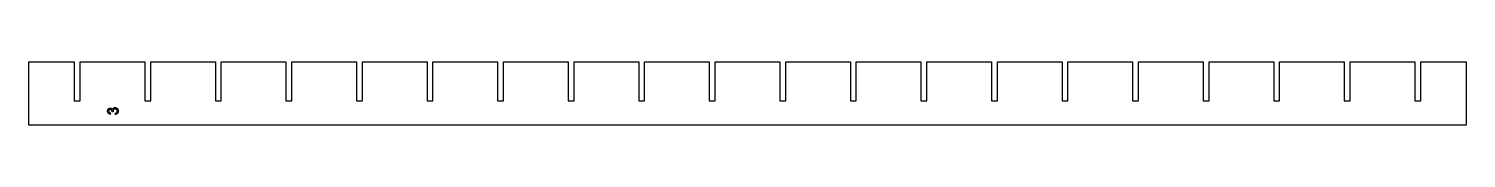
# Model space of a CAD drawing. Header units: millimetres. Extents: x -489 to 0, y -22 to 0.
import ezdxf

# ---------------------------------------------------------------- set-up
doc = ezdxf.new("R2010")
doc.units = ezdxf.units.MM
doc.layers.get('0').update_dxf_attribs({"linetype": 'CONTINUOUS'})

msp = doc.modelspace()

# ---------------------------------------------------------------- linework, layer by layer
for p, q in [((-461.17, -17.4), (-461.25, -17.84)), ((-460.28, -17.01), (-460.66, -16.97)), ((-459.53, -17.88), (-459.59, -17.44))]:
    msp.add_line(p, q)
msp.add_lwpolyline([(0, -21.5), (-489, -21.5), (-489, 0), (-473.5, 0), (-473.5, -13.25), (-471.5, -13.25), (-471.5, 0), (-449.5, 0), (-449.5, -13.25), (-447.5, -13.25), (-447.5, 0), (-425.5, 0), (-425.5, -13.25), (-423.5, -13.25), (-423.5, 0), (-401.5, 0), (-401.5, -13.25), (-399.5, -13.25), (-399.5, 0), (-377.5, 0), (-377.5, -13.25), (-375.5, -13.25), (-375.5, 0), (-353.5, 0), (-353.5, -13.25), (-351.5, -13.25), (-351.5, 0), (-329.5, 0), (-329.5, -13.25), (-327.5, -13.25), (-327.5, 0), (-305.5, 0), (-305.5, -13.25), (-303.5, -13.25), (-303.5, 0), (-281.5, 0), (-281.5, -13.25), (-279.5, -13.25), (-279.5, 0), (-257.5, 0), (-257.5, -13.25), (-255.5, -13.25), (-255.5, 0), (-233.5, 0), (-233.5, -13.25), (-231.5, -13.25), (-231.5, 0), (-209.5, 0), (-209.5, -13.25), (-207.5, -13.25), (-207.5, 0), (-185.5, 0), (-185.5, -13.25), (-183.5, -13.25), (-183.5, 0), (-161.5, 0), (-161.5, -13.25), (-159.5, -13.25), (-159.5, 0), (-137.5, 0), (-137.5, -13.25), (-135.5, -13.25), (-135.5, 0), (-113.5, 0), (-113.5, -13.25), (-111.5, -13.25), (-111.5, 0), (-89.5, 0), (-89.5, -13.25), (-87.5, -13.25), (-87.5, 0), (-65.5, 0), (-65.5, -13.25), (-63.5, -13.25), (-63.5, 0), (-41.5, 0), (-41.5, -13.25), (-39.5, -13.25), (-39.5, 0), (-17.5, 0), (-17.5, -13.25), (-15.5, -13.25), (-15.5, 0), (0, 0)], close=True)
for points, knots in [([(-462.18, -16.76), (-462.17, -16.67), (-462.16, -16.48), (-462.09, -16.31), (-462.05, -16.22)], [0, 0, 0, 0, 0.02831224, 0.05579835, 0.05579835, 0.05579835, 0.05579835]), ([(-461.93, -17.47), (-462, -17.37), (-462.15, -17.15), (-462.17, -16.89), (-462.18, -16.76)], [0, 0, 0, 0, 0.03686075, 0.0763322, 0.0763322, 0.0763322, 0.0763322]), ([(-462.05, -16.22), (-462.01, -16.14), (-461.92, -15.99), (-461.78, -15.89), (-461.71, -15.84)], [0, 0, 0, 0, 0.02635026, 0.05150271, 0.05150271, 0.05150271, 0.05150271]), ([(-461.25, -17.84), (-461.38, -17.8), (-461.65, -17.74), (-461.84, -17.56), (-461.93, -17.47)], [0, 0, 0, 0, 0.04137185, 0.07886633, 0.07886633, 0.07886633, 0.07886633]), ([(-461.66, -16.33), (-461.7, -16.39), (-461.8, -16.51), (-461.81, -16.67), (-461.81, -16.75)], [0, 0, 0, 0, 0.02219818, 0.04602926, 0.04602926, 0.04602926, 0.04602926]), ([(-461.81, -16.75), (-461.81, -16.83), (-461.8, -16.99), (-461.7, -17.12), (-461.65, -17.18)], [0, 0, 0, 0, 0.02384132, 0.04655009, 0.04655009, 0.04655009, 0.04655009]), ([(-461.71, -15.84), (-461.63, -15.81), (-461.49, -15.73), (-461.33, -15.72), (-461.25, -15.71)], [0, 0, 0, 0, 0.02444831, 0.04841448, 0.04841448, 0.04841448, 0.04841448]), ([(-461.26, -16.17), (-461.33, -16.17), (-461.48, -16.18), (-461.6, -16.28), (-461.66, -16.33)], [0, 0, 0, 0, 0.02246997, 0.04420715, 0.04420715, 0.04420715, 0.04420715]), ([(-461.65, -17.18), (-461.59, -17.23), (-461.45, -17.35), (-461.27, -17.38), (-461.17, -17.4)], [0, 0, 0, 0, 0.02455101, 0.05384432, 0.05384432, 0.05384432, 0.05384432]), ([(-460.8, -16.39), (-460.86, -16.32), (-460.98, -16.19), (-461.16, -16.17), (-461.26, -16.17)], [0, 0, 0, 0, 0.02510623, 0.05224382, 0.05224382, 0.05224382, 0.05224382]), ([(-461.25, -15.71), (-461.17, -15.72), (-461.02, -15.73), (-460.89, -15.8), (-460.82, -15.84)], [0, 0, 0, 0, 0.02237336, 0.04451912, 0.04451912, 0.04451912, 0.04451912]), ([(-460.82, -15.84), (-460.76, -15.89), (-460.63, -15.99), (-460.56, -16.13), (-460.52, -16.21)], [0, 0, 0, 0, 0.02303291, 0.04818776, 0.04818776, 0.04818776, 0.04818776]), ([(-460.66, -16.9), (-460.66, -16.8), (-460.67, -16.62), (-460.76, -16.47), (-460.8, -16.39)], [0, 0, 0, 0, 0.02692259, 0.05319474, 0.05319474, 0.05319474, 0.05319474]), ([(-460.66, -16.97), (-460.66, -16.95), (-460.66, -16.93), (-460.66, -16.91), (-460.66, -16.9)], [0, 0, 0, 0, 0.003984151, 0.007099337, 0.007099337, 0.007099337, 0.007099337]), ([(-460.52, -16.21), (-460.49, -16.11), (-460.43, -15.92), (-460.29, -15.78), (-460.22, -15.71)], [0, 0, 0, 0, 0.03036364, 0.05886113, 0.05886113, 0.05886113, 0.05886113]), ([(-460.13, -16.2), (-460.19, -16.27), (-460.3, -16.42), (-460.32, -16.61), (-460.32, -16.7)], [0, 0, 0, 0, 0.02686561, 0.055128, 0.055128, 0.055128, 0.055128]), ([(-460.32, -16.7), (-460.32, -16.75), (-460.32, -16.86), (-460.29, -16.96), (-460.28, -17.01)], [0, 0, 0, 0, 0.01403026, 0.03144839, 0.03144839, 0.03144839, 0.03144839]), ([(-460.22, -15.71), (-460.13, -15.66), (-459.95, -15.55), (-459.75, -15.54), (-459.64, -15.54)], [0, 0, 0, 0, 0.02912511, 0.06119641, 0.06119641, 0.06119641, 0.06119641]), ([(-459.63, -16), (-459.72, -16.01), (-459.91, -16.03), (-460.06, -16.14), (-460.13, -16.2)], [0, 0, 0, 0, 0.02805741, 0.05484616, 0.05484616, 0.05484616, 0.05484616]), ([(-459.64, -15.54), (-459.49, -15.55), (-459.19, -15.58), (-458.96, -15.78), (-458.84, -15.88)], [0, 0, 0, 0, 0.04413944, 0.08846695, 0.08846695, 0.08846695, 0.08846695]), ([(-459.1, -16.22), (-459.17, -16.16), (-459.33, -16.03), (-459.53, -16.01), (-459.63, -16)], [0, 0, 0, 0, 0.02889628, 0.05855586, 0.05855586, 0.05855586, 0.05855586]), ([(-459.59, -17.44), (-459.47, -17.42), (-459.27, -17.37), (-459.12, -17.24), (-459.05, -17.18)], [0, 0, 0, 0, 0.03372205, 0.06040708, 0.06040708, 0.06040708, 0.06040708]), ([(-458.8, -17.53), (-458.9, -17.62), (-459.11, -17.81), (-459.39, -17.86), (-459.53, -17.88)], [0, 0, 0, 0, 0.04044859, 0.0824627, 0.0824627, 0.0824627, 0.0824627]), ([(-458.88, -16.74), (-458.89, -16.64), (-458.91, -16.45), (-459.03, -16.29), (-459.1, -16.22)], [0, 0, 0, 0, 0.02909503, 0.05781441, 0.05781441, 0.05781441, 0.05781441]), ([(-459.05, -17.18), (-459, -17.12), (-458.9, -16.99), (-458.89, -16.82), (-458.88, -16.74)], [0, 0, 0, 0, 0.02365744, 0.04814589, 0.04814589, 0.04814589, 0.04814589]), ([(-458.84, -15.88), (-458.75, -16), (-458.55, -16.26), (-458.53, -16.58), (-458.52, -16.74)], [0, 0, 0, 0, 0.04577052, 0.09419053, 0.09419053, 0.09419053, 0.09419053]), ([(-458.52, -16.74), (-458.53, -16.89), (-458.55, -17.18), (-458.72, -17.41), (-458.8, -17.53)], [0, 0, 0, 0, 0.04368886, 0.08464274, 0.08464274, 0.08464274, 0.08464274])]:
    msp.add_open_spline(points, degree=3, knots=knots)

doc.saveas('drawing.dxf')
